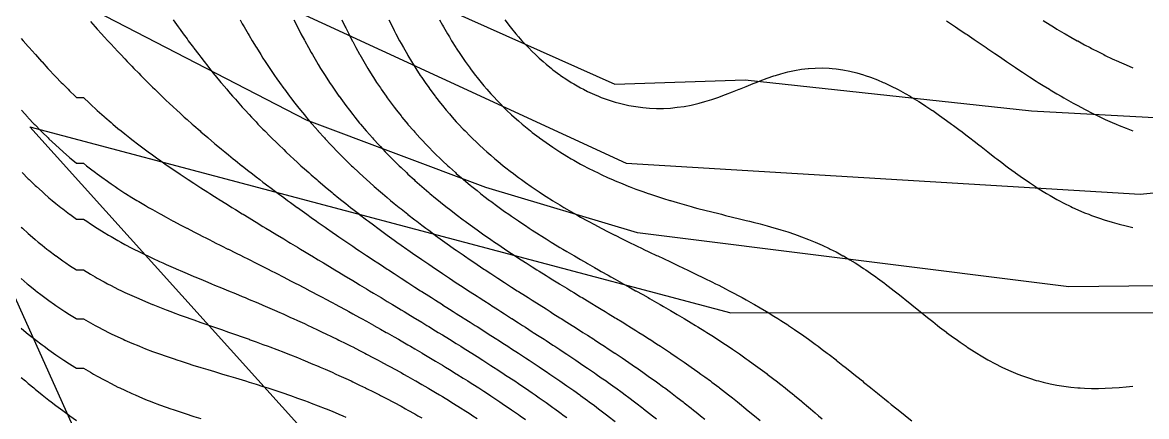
# Model space of a CAD drawing. Extents: x 1412553 to 1415230, y 4927294 to 4931784.
# Drawn here: x 1412646.69 to 1412674.25, y 4931544.76 to 4931554.42 of the extents above; entities that cross this region are included whole.
import ezdxf

# ---------------------------------------------------------------- set-up
doc = ezdxf.new("R2010")
doc.units = 0
doc.header["$MEASUREMENT"] = 0
doc.layers.get('0').update_dxf_attribs({"linetype": 'CONTINUOUS'})
doc.layers.add('LINE', color=2, linetype='CONTINUOUS')

msp = doc.modelspace()

# ---------------------------------------------------------------- linework, layer by layer
at = {"color": 4}
for points in [[(1412625.83, 4931580.38), (1412628.75, 4931581.8), (1412632.64, 4931582.21), (1412634.8, 4931580.2), (1412637.58, 4931576.34), (1412641.3, 4931568.83), (1412646.46, 4931561.43), (1412653.58, 4931556.32), (1412661.21, 4931552.91), (1412664.41, 4931553.01), (1412671.43, 4931552.25), (1412680.76, 4931551.75), (1412690.96, 4931557.29), (1412699.75, 4931563.42), (1412708.32, 4931567.05)], [(1412635.73, 4931573.34), (1412640.21, 4931565.93), (1412645.09, 4931558.53), (1412645.08, 4931557.36), (1412645.22, 4931550.52), (1412648.72, 4931542.76), (1412653.69, 4931538.27)], [(1412645.09, 4931558.53), (1412661.49, 4931550.97), (1412674.09, 4931550.21), (1412683.54, 4931551.15), (1412691.99, 4931555.2), (1412700.83, 4931560.13), (1412709.01, 4931564.18)], [(1412646.87, 4931551.86), (1412664.06, 4931547.3), (1412680.47, 4931547.31), (1412698.54, 4931552.49), (1412706.91, 4931556.07), (1412714.69, 4931563.43)], [(1412711.73, 4931562.82), (1412700.57, 4931556.35), (1412691.34, 4931552.07), (1412681.93, 4931548.05), (1412672.34, 4931547.94), (1412661.77, 4931549.26), (1412658.05, 4931550.37), (1412653.65, 4931552.02), (1412647.75, 4931555.08)], [(1412658.73, 4931539.6), (1412658.43, 4931540.36), (1412655.52, 4931542.27), (1412646.87, 4931551.86)]]:
    msp.add_lwpolyline(points, dxfattribs=at)
at = {"layer": 'LINE'}
for points in [[(1412648.354232, 4931554.439468), (1412648.470288, 4931554.311189), (1412648.523511, 4931554.25292), (1412648.625232, 4931554.141026), (1412648.69279, 4931554.067637), (1412648.781374, 4931553.970862), (1412648.862069, 4931553.884053), (1412648.939031, 4931553.800699), (1412649.031348, 4931553.702513), (1412649.098495, 4931553.630536), (1412649.200627, 4931553.523324), (1412649.260067, 4931553.460373), (1412649.369906, 4931553.34677), (1412649.424046, 4931553.29021), (1412649.539185, 4931553.172999), (1412649.59066, 4931553.120047), (1412649.708464, 4931553.002178), (1412649.760145, 4931552.949883), (1412649.877743, 4931552.834402), (1412649.932752, 4931552.77972), (1412650.047022, 4931552.669648), (1412650.108615, 4931552.609557), (1412650.216301, 4931552.507919), (1412650.287959, 4931552.439394), (1412650.38558, 4931552.349171), (1412650.470905, 4931552.269231), (1412650.554859, 4931552.19329), (1412650.657582, 4931552.099068), (1412650.724138, 4931552.040159), (1412650.848061, 4931551.928904), (1412650.893417, 4931551.889642), (1412651.042478, 4931551.758741), (1412651.062696, 4931551.741623), (1412651.231975, 4931551.596158), (1412651.240654, 4931551.588578), (1412651.401254, 4931551.453442), (1412651.442261, 4931551.418415), (1412651.570533, 4931551.31283), (1412651.647813, 4931551.248252), (1412651.739812, 4931551.174158), (1412651.857339, 4931551.078089), (1412651.909091, 4931551.037292), (1412652.070838, 4931550.907925), (1412652.07837, 4931550.902113), (1412652.247649, 4931550.769323), (1412652.287299, 4931550.737762), (1412652.416928, 4931550.638142), (1412652.507457, 4931550.567599), (1412652.586207, 4931550.508312), (1412652.731542, 4931550.397436), (1412652.755486, 4931550.379768), (1412652.924765, 4931550.253022), (1412652.958679, 4931550.227273), (1412653.094044, 4931550.127778), (1412653.189046, 4931550.05711), (1412653.263323, 4931550.003557), (1412653.423241, 4931549.886946), (1412653.432602, 4931549.880322), (1412653.601881, 4931549.75886), (1412653.659893, 4931549.716783), (1412653.77116, 4931549.638371), (1412653.900098, 4931549.54662), (1412653.940439, 4931549.51869), (1412654.109718, 4931549.400201), (1412654.143285, 4931549.376457), (1412654.278997, 4931549.282911), (1412654.389261, 4931549.206294), (1412654.448276, 4931549.166283), (1412654.617555, 4931549.05053), (1412654.638415, 4931549.036131), (1412654.786834, 4931548.935993), (1412654.889964, 4931548.865967), (1412654.956113, 4931548.822002), (1412655.125392, 4931548.708716), (1412655.144532, 4931548.695804), (1412655.294671, 4931548.596494), (1412655.401245, 4931548.525641), (1412655.46395, 4931548.484705), (1412655.633229, 4931548.373561), (1412655.660598, 4931548.355478), (1412655.802508, 4931548.263239), (1412655.921908, 4931548.185315), (1412655.971787, 4931548.153243), (1412656.141066, 4931548.043846), (1412656.185258, 4931548.015152), (1412656.310345, 4931547.935099), (1412656.450661, 4931547.844988), (1412656.479624, 4931547.826578), (1412656.648903, 4931547.718465), (1412656.716994, 4931547.674825), (1412656.818182, 4931547.610605), (1412656.984557, 4931547.504662), (1412656.987461, 4931547.502828), (1412657.15674, 4931547.395451), (1412657.252533, 4931547.334499), (1412657.326019, 4931547.288039), (1412657.495298, 4931547.180648), (1412657.520926, 4931547.164336), (1412657.664577, 4931547.073311), (1412657.789025, 4931546.994172), (1412657.833856, 4931546.965754), (1412658.003135, 4931546.85806), (1412658.056467, 4931546.824009), (1412658.172414, 4931546.750085), (1412658.322719, 4931546.653846), (1412658.341693, 4931546.641696), (1412658.510972, 4931546.532916), (1412658.587246, 4931546.483683), (1412658.680251, 4931546.423543), (1412658.849547, 4931546.31352), (1412659.018809, 4931546.202784), (1412659.109136, 4931546.143357), (1412659.188088, 4931546.091166), (1412659.357367, 4931545.978611), (1412659.365483, 4931545.973193), (1412659.526646, 4931545.864946), (1412659.618223, 4931545.80303), (1412659.695925, 4931545.750106), (1412659.865204, 4931545.633989), (1412659.866833, 4931545.632867), (1412660.034483, 4931545.516383), (1412660.111163, 4931545.462704), (1412660.203762, 4931545.397237), (1412660.350694, 4931545.292541), (1412660.373041, 4931545.276445), (1412660.54232, 4931545.15381), (1412660.585409, 4931545.122378), (1412660.711599, 4931545.029217), (1412660.815048, 4931544.952214), (1412660.880878, 4931544.90259), (1412661.039466, 4931544.782051), (1412661.050157, 4931544.773815), (1412661.219436, 4931544.642647)], [(1412650.38558, 4931554.479273), (1412650.506582, 4931554.311189), (1412650.554859, 4931554.245947), (1412650.630516, 4931554.141026), (1412650.724138, 4931554.015087), (1412650.756186, 4931553.970862), (1412650.883567, 4931553.800699), (1412650.893417, 4931553.787978), (1412651.012418, 4931553.630536), (1412651.062696, 4931553.566332), (1412651.14374, 4931553.460373), (1412651.231975, 4931553.349251), (1412651.277783, 4931553.29021), (1412651.401254, 4931553.1371), (1412651.414702, 4931553.120047), (1412651.554285, 4931552.949883), (1412651.570533, 4931552.930845), (1412651.696837, 4931552.77972), (1412651.739812, 4931552.730353), (1412651.84283, 4931552.609557), (1412651.909091, 4931552.535006), (1412651.992426, 4931552.439394), (1412652.07837, 4931552.34478), (1412652.145719, 4931552.269231), (1412652.247649, 4931552.15956), (1412652.302866, 4931552.099068), (1412652.416928, 4931551.979177), (1412652.463946, 4931551.928904), (1412652.586207, 4931551.803426), (1412652.629049, 4931551.758741), (1412652.755486, 4931551.632127), (1412652.798304, 4931551.588578), (1412652.924765, 4931551.465015), (1412652.971775, 4931551.418415), (1412653.094044, 4931551.30188), (1412653.14955, 4931551.248252), (1412653.263323, 4931551.142475), (1412653.33171, 4931551.078089), (1412653.432602, 4931550.986603), (1412653.518348, 4931550.907925), (1412653.601881, 4931550.834027), (1412653.709508, 4931550.737762), (1412653.77116, 4931550.684539), (1412653.905264, 4931550.567599), (1412653.940439, 4931550.537958), (1412654.105659, 4931550.397436), (1412654.109718, 4931550.394096), (1412654.278997, 4931550.253448), (1412654.310255, 4931550.227273), (1412654.448276, 4931550.115273), (1412654.519457, 4931550.05711), (1412654.617555, 4931549.979339), (1412654.733371, 4931549.886946), (1412654.786834, 4931549.845509), (1412654.951982, 4931549.716783), (1412654.956113, 4931549.71365), (1412655.125392, 4931549.584443), (1412655.17473, 4931549.54662), (1412655.294671, 4931549.456995), (1412655.402067, 4931549.376457), (1412655.46395, 4931549.331159), (1412655.633229, 4931549.206828), (1412655.633954, 4931549.206294), (1412655.802508, 4931549.084762), (1412655.869811, 4931549.036131), (1412655.971787, 4931548.963964), (1412656.109997, 4931548.865967), (1412656.141066, 4931548.844361), (1412656.310345, 4931548.726369), (1412656.354132, 4931548.695804), (1412656.479624, 4931548.609719), (1412656.602061, 4931548.525641), (1412656.648903, 4931548.493983), (1412656.818182, 4931548.379448), (1412656.853582, 4931548.355478), (1412656.987461, 4931548.26608), (1412657.108349, 4931548.185315), (1412657.15674, 4931548.153383), (1412657.326019, 4931548.041608), (1412657.366083, 4931548.015152), (1412657.495298, 4931547.930799), (1412657.626636, 4931547.844988), (1412657.664577, 4931547.820397), (1412657.833856, 4931547.710644), (1412657.889078, 4931547.674825), (1412658.003135, 4931547.601365), (1412658.153089, 4931547.504662), (1412658.172414, 4931547.492269), (1412658.341693, 4931547.383695), (1412658.418301, 4931547.334499), (1412658.510972, 4931547.275208), (1412658.680251, 4931547.166651), (1412658.683863, 4931547.164336), (1412658.84953, 4931547.058354), (1412658.94956, 4931546.994172), (1412659.018809, 4931546.949759), (1412659.188088, 4931546.840902), (1412659.214335, 4931546.824009), (1412659.357367, 4931546.731831), (1412659.477838, 4931546.653846), (1412659.526646, 4931546.622169), (1412659.695925, 4931546.511987), (1412659.739285, 4931546.483683), (1412659.865204, 4931546.401137), (1412659.998083, 4931546.31352), (1412660.034483, 4931546.289385), (1412660.203762, 4931546.176758), (1412660.253739, 4931546.143357), (1412660.373041, 4931546.063065), (1412660.505623, 4931545.973193), (1412660.54232, 4931545.948115), (1412660.711599, 4931545.831874), (1412660.753381, 4931545.80303), (1412660.880878, 4931545.714182), (1412660.996617, 4931545.632867), (1412661.050157, 4931545.594856), (1412661.219436, 4931545.473801), (1412661.234886, 4931545.462704), (1412661.388715, 4931545.35093), (1412661.468374, 4931545.292541), (1412661.557994, 4931545.226039), (1412661.696474, 4931545.122378), (1412661.727273, 4931545.099022), (1412661.896552, 4931544.969791), (1412661.919434, 4931544.952214), (1412662.065831, 4931544.838204), (1412662.137333, 4931544.782051), (1412662.23511, 4931544.704155)], [(1412652.024658, 4931554.481352), (1412652.07837, 4931554.387789), (1412652.121355, 4931554.311189), (1412652.220148, 4931554.141026), (1412652.247649, 4931554.095293), (1412652.320888, 4931553.970862), (1412652.416928, 4931553.813821), (1412652.424793, 4931553.800699), (1412652.530692, 4931553.630536), (1412652.586207, 4931553.544859), (1412652.639936, 4931553.460373), (1412652.752691, 4931553.29021), (1412652.755486, 4931553.286159), (1412652.868143, 4931553.120047), (1412652.924765, 4931553.040019), (1412652.987512, 4931552.949883), (1412653.094044, 4931552.803271), (1412653.110901, 4931552.77972), (1412653.237961, 4931552.609557), (1412653.263323, 4931552.576998), (1412653.36904, 4931552.439394), (1412653.432602, 4931552.360117), (1412653.504556, 4931552.269231), (1412653.601881, 4931552.151392), (1412653.644603, 4931552.099068), (1412653.77116, 4931551.950386), (1412653.789257, 4931551.928904), (1412653.938632, 4931551.758741), (1412653.940439, 4931551.756763), (1412654.092637, 4931551.588578), (1412654.109718, 4931551.570437), (1412654.251681, 4931551.418415), (1412654.278997, 4931551.39027), (1412654.415834, 4931551.248252), (1412654.448276, 4931551.215823), (1412654.585191, 4931551.078089), (1412654.617555, 4931551.046696), (1412654.759852, 4931550.907925), (1412654.786834, 4931550.882521), (1412654.939875, 4931550.737762), (1412654.956113, 4931550.722916), (1412655.125392, 4931550.567583), (1412655.294671, 4931550.416716), (1412655.316261, 4931550.397436), (1412655.46395, 4931550.26957), (1412655.512743, 4931550.227273), (1412655.633229, 4931550.125856), (1412655.714841, 4931550.05711), (1412655.802508, 4931549.985308), (1412655.92259, 4931549.886946), (1412655.971787, 4931549.847704), (1412656.135955, 4931549.716783), (1412656.141066, 4931549.712808), (1412656.310345, 4931549.581209), (1412656.354902, 4931549.54662), (1412656.479624, 4931549.452017), (1412656.579409, 4931549.376457), (1412656.648903, 4931549.324955), (1412656.809324, 4931549.206294), (1412656.818182, 4931549.199872), (1412656.987461, 4931549.077424), (1412657.044697, 4931549.036131), (1412657.15674, 4931548.956751), (1412657.285193, 4931548.865967), (1412657.326019, 4931548.837584), (1412657.495298, 4931548.720232), (1412657.530658, 4931548.695804), (1412657.664577, 4931548.604626), (1412657.780863, 4931548.525641), (1412657.833856, 4931548.490112), (1412658.003135, 4931548.376954), (1412658.03538, 4931548.355478), (1412658.172414, 4931548.265208), (1412658.293906, 4931548.185315), (1412658.341693, 4931548.154184), (1412658.510972, 4931548.044236), (1412658.555886, 4931548.015152), (1412658.680251, 4931547.935267), (1412658.820861, 4931547.844988), (1412658.84953, 4931547.826678), (1412659.018809, 4931547.71891), (1412659.088137, 4931547.674825), (1412659.188088, 4931547.611519), (1412659.35659, 4931547.504662), (1412659.357367, 4931547.504171), (1412659.526646, 4931547.397519), (1412659.626449, 4931547.334499), (1412659.695925, 4931547.290661), (1412659.865204, 4931547.183737), (1412659.895957, 4931547.164336), (1412660.034483, 4931547.076854), (1412660.16484, 4931546.994172), (1412660.203762, 4931546.969427), (1412660.373041, 4931546.861735), (1412660.43219, 4931546.824009), (1412660.54232, 4931546.753479), (1412660.696914, 4931546.653846), (1412660.711599, 4931546.644333), (1412660.880878, 4931546.534619), (1412660.958985, 4931546.483683), (1412661.050157, 4931546.423821), (1412661.216782, 4931546.31352), (1412661.219436, 4931546.31175), (1412661.388715, 4931546.198712), (1412661.470889, 4931546.143357), (1412661.557994, 4931546.08414), (1412661.719665, 4931545.973193), (1412661.727273, 4931545.96792), (1412661.896552, 4931545.850246), (1412661.963848, 4931545.80303), (1412662.065831, 4931545.73068), (1412662.202326, 4931545.632867), (1412662.23511, 4931545.609094), (1412662.404389, 4931545.485502), (1412662.435405, 4931545.462704), (1412662.573668, 4931545.359798), (1412662.663125, 4931545.292541), (1412662.742947, 4931545.231732), (1412662.885095, 4931545.122378), (1412662.912226, 4931545.101223), (1412663.081505, 4931544.968289), (1412663.101848, 4931544.952214), (1412663.250784, 4931544.832897), (1412663.313685, 4931544.782051), (1412663.420063, 4931544.69485)], [(1412653.344895, 4931554.481352), (1412653.430577, 4931554.311189), (1412653.432602, 4931554.307297), (1412653.518019, 4931554.141026), (1412653.601881, 4931553.983583), (1412653.608581, 4931553.970862), (1412653.701489, 4931553.800699), (1412653.77116, 4931553.677949), (1412653.797805, 4931553.630536), (1412653.897209, 4931553.460373), (1412653.940439, 4931553.389285), (1412654.000167, 4931553.29021), (1412654.10706, 4931553.120047), (1412654.109718, 4931553.115983), (1412654.217545, 4931552.949883), (1412654.278997, 4931552.859101), (1412654.332391, 4931552.77972), (1412654.448276, 4931552.614465), (1412654.4517, 4931552.609557), (1412654.575346, 4931552.439394), (1412654.617555, 4931552.383644), (1412654.703823, 4931552.269231), (1412654.786834, 4931552.16353), (1412654.83731, 4931552.099068), (1412654.956113, 4931551.953297), (1412654.975953, 4931551.928904), (1412655.119868, 4931551.758741), (1412655.125392, 4931551.752455), (1412655.269249, 4931551.588578), (1412655.294671, 4931551.560685), (1412655.424309, 4931551.418415), (1412655.46395, 4931551.376471), (1412655.585204, 4931551.248252), (1412655.633229, 4931551.199225), (1412655.752088, 4931551.078089), (1412655.802508, 4931551.028416), (1412655.925093, 4931550.907925), (1412655.971787, 4931550.863506), (1412656.104358, 4931550.737762), (1412656.141066, 4931550.70402), (1412656.290009, 4931550.567599), (1412656.310345, 4931550.549523), (1412656.479624, 4931550.399673), (1412656.482164, 4931550.397436), (1412656.648903, 4931550.254672), (1412656.681081, 4931550.227273), (1412656.818182, 4931550.113585), (1412656.886684, 4931550.05711), (1412656.987461, 4931549.976086), (1412657.098994, 4931549.886946), (1412657.15674, 4931549.841869), (1412657.317941, 4931549.716783), (1412657.326019, 4931549.710651), (1412657.495298, 4931549.583089), (1412657.544031, 4931549.54662), (1412657.664577, 4931549.458202), (1412657.776736, 4931549.376457), (1412657.833856, 4931549.335584), (1412658.003135, 4931549.215269), (1412658.015875, 4931549.206294), (1412658.172414, 4931549.097796), (1412658.261926, 4931549.036131), (1412658.341693, 4931548.981988), (1412658.510972, 4931548.867751), (1412658.513641, 4931548.865967), (1412658.680251, 4931548.756026), (1412658.771966, 4931548.695804), (1412658.84953, 4931548.645443), (1412659.018809, 4931548.536092), (1412659.035134, 4931548.525641), (1412659.188088, 4931548.428617), (1412659.303738, 4931548.355478), (1412659.357367, 4931548.32182), (1412659.526646, 4931548.216164), (1412659.576362, 4931548.185315), (1412659.695925, 4931548.111543), (1412659.852246, 4931548.015152), (1412659.865204, 4931548.007195), (1412660.034483, 4931547.90401), (1412660.131315, 4931547.844988), (1412660.203762, 4931547.800926), (1412660.373041, 4931547.698098), (1412660.4115, 4931547.674825), (1412660.54232, 4931547.595696), (1412660.692236, 4931547.504662), (1412660.711599, 4931547.492893), (1412660.880878, 4931547.390404), (1412660.972874, 4931547.334499), (1412661.050157, 4931547.287408), (1412661.219436, 4931547.183883), (1412661.251424, 4931547.164336), (1412661.388715, 4931547.080086), (1412661.527495, 4931546.994172), (1412661.557994, 4931546.975188), (1412661.727273, 4931546.869716), (1412661.800138, 4931546.824009), (1412661.896552, 4931546.763114), (1412662.065831, 4931546.655046), (1412662.067711, 4931546.653846), (1412662.23511, 4931546.546133), (1412662.330983, 4931546.483683), (1412662.404389, 4931546.435433), (1412662.573668, 4931546.32299), (1412662.587875, 4931546.31352), (1412662.742947, 4931546.209106), (1412662.83932, 4931546.143357), (1412662.912226, 4931546.093077), (1412663.081505, 4931545.974833), (1412663.083843, 4931545.973193), (1412663.250784, 4931545.854825), (1412663.322865, 4931545.80303), (1412663.420063, 4931545.732365), (1412663.555167, 4931545.632867), (1412663.589342, 4931545.607387), (1412663.758621, 4931545.480057), (1412663.781517, 4931545.462704), (1412663.9279, 4931545.35038), (1412664.002412, 4931545.292541), (1412664.097179, 4931545.21806), (1412664.217619, 4931545.122378), (1412664.266458, 4931545.08309), (1412664.427616, 4931544.952214), (1412664.435737, 4931544.945537), (1412664.605016, 4931544.805711), (1412664.633455, 4931544.782051), (1412664.774295, 4931544.663487)], [(1412654.522529, 4931554.481352), (1412654.604555, 4931554.311189), (1412654.617555, 4931554.285037), (1412654.689016, 4931554.141026), (1412654.776316, 4931553.970862), (1412654.786834, 4931553.951055), (1412654.866628, 4931553.800699), (1412654.956113, 4931553.63804), (1412654.960244, 4931553.630536), (1412655.057446, 4931553.460373), (1412655.125392, 4931553.345819), (1412655.158434, 4931553.29021), (1412655.263505, 4931553.120047), (1412655.294671, 4931553.071503), (1412655.372962, 4931552.949883), (1412655.46395, 4931552.813932), (1412655.486937, 4931552.77972), (1412655.605795, 4931552.609557), (1412655.633229, 4931552.571784), (1412655.729833, 4931552.439394), (1412655.802508, 4931552.343534), (1412655.859166, 4931552.269231), (1412655.971787, 4931552.126989), (1412655.994044, 4931552.099068), (1412656.134796, 4931551.928904), (1412656.141066, 4931551.921597), (1412656.281816, 4931551.758741), (1412656.310345, 4931551.726885), (1412656.435203, 4931551.588578), (1412656.479624, 4931551.541034), (1412656.595192, 4931551.418415), (1412656.648903, 4931551.363288), (1412656.762052, 4931551.248252), (1412656.818182, 4931551.192984), (1412656.93603, 4931551.078089), (1412656.987461, 4931551.029463), (1412657.11736, 4931550.907925), (1412657.15674, 4931550.872148), (1412657.306242, 4931550.737762), (1412657.326019, 4931550.720475), (1412657.495298, 4931550.574172), (1412657.503001, 4931550.567599), (1412657.664577, 4931550.433274), (1412657.708203, 4931550.397436), (1412657.833856, 4931550.296725), (1412657.921552, 4931550.227273), (1412658.003135, 4931550.164133), (1412658.143037, 4931550.05711), (1412658.172414, 4931550.035115), (1412658.341693, 4931549.91003), (1412658.37336, 4931549.886946), (1412658.510972, 4931549.788571), (1412658.612548, 4931549.716783), (1412658.680251, 4931549.669783), (1412658.84953, 4931549.553581), (1412658.859829, 4931549.54662), (1412659.018809, 4931549.440858), (1412659.116605, 4931549.376457), (1412659.188088, 4931549.330046), (1412659.357367, 4931549.221302), (1412659.381076, 4931549.206294), (1412659.526646, 4931549.115267), (1412659.65417, 4931549.036131), (1412659.695925, 4931549.010492), (1412659.865204, 4931548.907811), (1412659.934865, 4931548.865967), (1412660.034483, 4931548.806642), (1412660.203762, 4931548.706429), (1412660.221959, 4931548.695804), (1412660.373041, 4931548.608164), (1412660.515558, 4931548.525641), (1412660.54232, 4931548.510224), (1412660.711599, 4931548.413809), (1412660.814247, 4931548.355478), (1412660.880878, 4931548.317733), (1412661.050157, 4931548.222344), (1412661.116171, 4931548.185315), (1412661.219436, 4931548.127458), (1412661.388715, 4931548.032471), (1412661.419798, 4931548.015152), (1412661.557994, 4931547.938044), (1412661.723389, 4931547.844988), (1412661.727273, 4931547.8428), (1412661.896552, 4931547.748206), (1412662.026479, 4931547.674825), (1412662.065831, 4931547.652523), (1412662.23511, 4931547.556665), (1412662.32622, 4931547.504662), (1412662.404389, 4931547.459822), (1412662.573668, 4931547.36198), (1412662.621021, 4931547.334499), (1412662.742947, 4931547.263288), (1412662.909541, 4931547.164336), (1412662.912226, 4931547.162729), (1412663.081505, 4931547.061503), (1412663.192078, 4931546.994172), (1412663.250784, 4931546.958128), (1412663.420063, 4931546.853041), (1412663.466372, 4931546.824009), (1412663.589342, 4931546.746211), (1412663.732532, 4931546.653846), (1412663.758621, 4931546.636856), (1412663.9279, 4931546.525683), (1412663.990885, 4931546.483683), (1412664.097179, 4931546.412094), (1412664.240768, 4931546.31352), (1412664.266458, 4931546.295699), (1412664.435737, 4931546.177124), (1412664.483273, 4931546.143357), (1412664.605016, 4931546.055979), (1412664.718388, 4931545.973193), (1412664.774295, 4931545.931946), (1412664.943574, 4931545.805103), (1412664.946323, 4931545.80303), (1412665.112853, 4931545.676236), (1412665.168993, 4931545.632867), (1412665.282132, 4931545.544626), (1412665.385829, 4931545.462704), (1412665.451411, 4931545.410423), (1412665.597633, 4931545.292541), (1412665.62069, 4931545.27379), (1412665.789969, 4931545.135205), (1412665.805557, 4931545.122378), (1412665.959248, 4931544.994966), (1412666.010459, 4931544.952214), (1412666.128527, 4931544.852989), (1412666.209543, 4931544.782051), (1412666.297806, 4931544.704097)], [(1412655.673999, 4931554.481352), (1412655.758205, 4931554.311189), (1412655.802508, 4931554.224133), (1412655.845245, 4931554.141026), (1412655.935352, 4931553.970862), (1412655.971787, 4931553.904176), (1412656.02897, 4931553.800699), (1412656.126091, 4931553.630536), (1412656.141066, 4931553.605183), (1412656.227649, 4931553.460373), (1412656.310345, 4931553.326661), (1412656.333201, 4931553.29021), (1412656.443703, 4931553.120047), (1412656.479624, 4931553.066662), (1412656.559329, 4931552.949883), (1412656.648903, 4931552.82316), (1412656.680084, 4931552.77972), (1412656.806573, 4931552.609557), (1412656.818182, 4931552.594493), (1412656.939605, 4931552.439394), (1412656.987461, 4931552.380331), (1412657.078998, 4931552.269231), (1412657.15674, 4931552.177996), (1412657.225182, 4931552.099068), (1412657.326019, 4931551.986548), (1412657.378631, 4931551.928904), (1412657.495298, 4931551.805108), (1412657.539826, 4931551.758741), (1412657.664577, 4931551.632794), (1412657.709228, 4931551.588578), (1412657.833856, 4931551.468812), (1412657.887336, 4931551.418415), (1412658.003135, 4931551.312387), (1412658.074576, 4931551.248252), (1412658.172414, 4931551.162802), (1412658.271367, 4931551.078089), (1412658.341693, 4931551.019434), (1412658.478054, 4931550.907925), (1412658.510972, 4931550.881669), (1412658.680251, 4931550.749369), (1412658.695447, 4931550.737762), (1412658.84953, 4931550.622733), (1412658.924862, 4931550.567599), (1412659.018809, 4931550.500291), (1412659.165106, 4931550.397436), (1412659.188088, 4931550.381597), (1412659.357367, 4931550.267618), (1412659.418536, 4931550.227273), (1412659.526646, 4931550.157231), (1412659.683837, 4931550.05711), (1412659.695925, 4931550.049535), (1412659.865204, 4931549.946097), (1412659.963647, 4931549.886946), (1412660.034483, 4931549.844983), (1412660.203762, 4931549.746611), (1412660.256204, 4931549.716783), (1412660.373041, 4931549.65113), (1412660.54232, 4931549.557251), (1412660.561977, 4931549.54662), (1412660.711599, 4931549.466511), (1412660.880878, 4931549.376547), (1412660.881051, 4931549.376457), (1412661.050157, 4931549.289676), (1412661.213207, 4931549.206294), (1412661.219436, 4931549.203129), (1412661.388715, 4931549.119174), (1412661.556203, 4931549.036131), (1412661.557994, 4931549.035247), (1412661.727273, 4931548.953594), (1412661.896552, 4931548.871634), (1412661.908491, 4931548.865967), (1412662.065831, 4931548.791438), (1412662.23511, 4931548.710782), (1412662.266972, 4931548.695804), (1412662.404389, 4931548.631222), (1412662.573668, 4931548.551111), (1412662.627799, 4931548.525641), (1412662.742947, 4931548.471378), (1412662.912226, 4931548.390995), (1412662.986859, 4931548.355478), (1412663.081505, 4931548.310304), (1412663.250784, 4931548.228809), (1412663.340233, 4931548.185315), (1412663.420063, 4931548.146329), (1412663.589342, 4931548.0628), (1412663.684394, 4931548.015152), (1412663.758621, 4931547.977691), (1412663.9279, 4931547.891057), (1412664.016258, 4931547.844988), (1412664.097179, 4931547.802571), (1412664.266458, 4931547.712073), (1412664.334858, 4931547.674825), (1412664.435737, 4931547.619495), (1412664.605016, 4931547.524042), (1412664.638889, 4931547.504662), (1412664.774295, 4931547.426622), (1412664.928658, 4931547.334499), (1412664.943574, 4931547.325528), (1412665.112853, 4931547.222444), (1412665.205404, 4931547.164336), (1412665.282132, 4931547.11581), (1412665.451411, 4931547.005723), (1412665.468909, 4931546.994172), (1412665.62069, 4931546.893303), (1412665.721926, 4931546.824009), (1412665.789969, 4931546.77714), (1412665.959248, 4931546.657483), (1412665.964333, 4931546.653846), (1412666.128527, 4931546.535817), (1412666.197867, 4931546.483683), (1412666.297806, 4931546.408042), (1412666.422398, 4931546.31352), (1412666.467085, 4931546.279481), (1412666.636364, 4931546.148338), (1412666.642742, 4931546.143357), (1412666.805643, 4931546.015851), (1412666.859358, 4931545.973193), (1412666.974922, 4931545.881283), (1412667.072208, 4931545.80303), (1412667.144201, 4931545.7451), (1412667.282505, 4931545.632867), (1412667.31348, 4931545.607746), (1412667.482759, 4931545.469889), (1412667.491597, 4931545.462704), (1412667.652038, 4931545.33264), (1412667.701444, 4931545.292541), (1412667.821317, 4931545.195634), (1412667.912083, 4931545.122378), (1412667.990596, 4931545.059319), (1412668.124577, 4931544.952214), (1412668.159875, 4931544.92416), (1412668.329154, 4931544.790819), (1412668.34045, 4931544.782051), (1412668.498433, 4931544.660405)], [(1412656.917783, 4931554.481352), (1412656.987461, 4931554.354496), (1412657.011863, 4931554.311189), (1412657.109974, 4931554.141026), (1412657.15674, 4931554.061855), (1412657.211925, 4931553.970862), (1412657.317748, 4931553.800699), (1412657.326019, 4931553.787777), (1412657.42944, 4931553.630536), (1412657.495298, 4931553.533109), (1412657.545887, 4931553.460373), (1412657.664577, 4931553.294392), (1412657.667658, 4931553.29021), (1412657.796938, 4931553.120047), (1412657.833856, 4931553.072866), (1412657.933032, 4931552.949883), (1412658.003135, 4931552.865434), (1412658.076545, 4931552.77972), (1412658.172414, 4931552.670998), (1412658.228357, 4931552.609557), (1412658.341693, 4931552.488597), (1412658.389334, 4931552.439394), (1412658.510972, 4931552.317253), (1412658.560432, 4931552.269231), (1412658.680251, 4931552.156054), (1412658.742655, 4931552.099068), (1412658.84953, 4931552.004066), (1412658.937005, 4931551.928904), (1412659.018809, 4931551.860416), (1412659.144459, 4931551.758741), (1412659.188088, 4931551.724305), (1412659.357367, 4931551.595247), (1412659.366472, 4931551.588578), (1412659.526646, 4931551.473948), (1412659.606982, 4931551.418415), (1412659.695925, 4931551.358268), (1412659.864179, 4931551.248252), (1412659.865204, 4931551.247596), (1412660.034483, 4931551.143914), (1412660.145607, 4931551.078089), (1412660.203762, 4931551.044283), (1412660.373041, 4931550.949806), (1412660.451116, 4931550.907925), (1412660.54232, 4931550.859815), (1412660.711599, 4931550.773899), (1412660.785901, 4931550.737762), (1412660.880878, 4931550.692251), (1412661.050157, 4931550.614307), (1412661.15571, 4931550.567599), (1412661.219436, 4931550.539751), (1412661.388715, 4931550.469167), (1412661.557994, 4931550.400709), (1412661.566574, 4931550.397436), (1412661.727273, 4931550.336726), (1412661.896552, 4931550.274829), (1412662.031547, 4931550.227273), (1412662.065831, 4931550.215286), (1412662.23511, 4931550.159269), (1412662.404389, 4931550.104919), (1412662.558193, 4931550.05711), (1412662.573668, 4931550.052323), (1412662.742947, 4931550.002916), (1412662.912226, 4931549.954773), (1412663.081505, 4931549.907765), (1412663.159583, 4931549.886946), (1412663.250784, 4931549.862663), (1412663.420063, 4931549.819113), (1412663.589342, 4931549.776126), (1412663.758621, 4931549.733453), (1412663.826467, 4931549.716783), (1412663.9279, 4931549.691822), (1412664.097179, 4931549.650676), (1412664.266458, 4931549.608998), (1412664.435737, 4931549.566482), (1412664.514426, 4931549.54662), (1412664.605016, 4931549.523653), (1412664.774295, 4931549.480029), (1412664.943574, 4931549.434388), (1412665.112853, 4931549.386261), (1412665.146501, 4931549.376457), (1412665.282132, 4931549.336677), (1412665.451411, 4931549.284063), (1412665.62069, 4931549.227355), (1412665.680603, 4931549.206294), (1412665.789969, 4931549.167566), (1412665.959248, 4931549.103479), (1412666.122533, 4931549.036131), (1412666.128527, 4931549.033641), (1412666.297806, 4931548.960165), (1412666.467085, 4931548.879831), (1412666.49485, 4931548.865967), (1412666.636364, 4931548.794864), (1412666.805643, 4931548.702467), (1412666.817321, 4931548.695804), (1412666.974922, 4931548.605481), (1412667.104574, 4931548.525641), (1412667.144201, 4931548.501171), (1412667.31348, 4931548.391387), (1412667.366225, 4931548.355478), (1412667.482759, 4931548.276114), (1412667.609458, 4931548.185315), (1412667.652038, 4931548.154855), (1412667.821317, 4931548.028992), (1412667.839393, 4931548.015152), (1412667.990596, 4931547.89995), (1412668.060433, 4931547.844988), (1412668.159875, 4931547.767316), (1412668.275278, 4931547.674825), (1412668.329154, 4931547.632063), (1412668.486481, 4931547.504662), (1412668.498433, 4931547.495097), (1412668.667712, 4931547.358605), (1412668.697383, 4931547.334499), (1412668.836991, 4931547.222859), (1412668.909867, 4931547.164336), (1412669.00627, 4931547.088284), (1412669.125789, 4931546.994172), (1412669.175549, 4931546.955766), (1412669.344828, 4931546.826084), (1412669.347588, 4931546.824009), (1412669.514107, 4931546.701657), (1412669.58032, 4931546.653846), (1412669.683386, 4931546.581236), (1412669.824988, 4931546.483683), (1412669.852665, 4931546.465101), (1412670.021944, 4931546.35536), (1412670.088892, 4931546.31352), (1412670.191223, 4931546.251331), (1412670.360502, 4931546.152545), (1412670.377141, 4931546.143357), (1412670.529781, 4931546.061534), (1412670.69906, 4931545.975397), (1412670.703714, 4931545.973193), (1412670.868339, 4931545.897615), (1412671.037618, 4931545.825055), (1412671.093706, 4931545.80303), (1412671.206897, 4931545.759966), (1412671.376176, 4931545.701378), (1412671.545455, 4931545.648658), (1412671.603042, 4931545.632867), (1412671.714734, 4931545.603181), (1412671.884013, 4931545.56411), (1412672.053292, 4931545.530946), (1412672.222571, 4931545.503634), (1412672.39185, 4931545.482119), (1412672.561129, 4931545.466233), (1412672.618775, 4931545.462704), (1412672.730408, 4931545.456071), (1412672.899687, 4931545.450974), (1412673.068966, 4931545.450663), (1412673.238245, 4931545.45475), (1412673.404092, 4931545.462704), (1412673.407524, 4931545.462873), (1412673.576803, 4931545.475016), (1412673.746082, 4931545.490472), (1412673.915361, 4931545.508784)], [(1412658.515285, 4931554.481352), (1412658.647798, 4931554.311189), (1412658.680251, 4931554.270063), (1412658.787747, 4931554.141026), (1412658.84953, 4931554.067891), (1412658.936295, 4931553.970862), (1412659.018809, 4931553.879995), (1412659.095208, 4931553.800699), (1412659.188088, 4931553.70583), (1412659.266519, 4931553.630536), (1412659.357367, 4931553.544799), (1412659.452726, 4931553.460373), (1412659.526646, 4931553.396088), (1412659.656711, 4931553.29021), (1412659.695925, 4931553.258864), (1412659.865204, 4931553.132734), (1412659.883615, 4931553.120047), (1412660.034483, 4931553.017847), (1412660.142729, 4931552.949883), (1412660.203762, 4931552.912227), (1412660.373041, 4931552.816285), (1412660.443814, 4931552.77972), (1412660.54232, 4931552.729649), (1412660.711599, 4931552.651532), (1412660.81299, 4931552.609557), (1412660.880878, 4931552.581868), (1412661.050157, 4931552.520957), (1412661.219436, 4931552.467408), (1412661.323413, 4931552.439394), (1412661.388715, 4931552.422012), (1412661.557994, 4931552.384945), (1412661.727273, 4931552.355335), (1412661.896552, 4931552.333279), (1412662.065831, 4931552.318863), (1412662.23511, 4931552.312177), (1412662.404389, 4931552.31322), (1412662.573668, 4931552.321995), (1412662.742947, 4931552.338391), (1412662.912226, 4931552.362307), (1412663.081505, 4931552.393566), (1412663.250784, 4931552.431829), (1412663.27997, 4931552.439394), (1412663.420063, 4931552.477455), (1412663.589342, 4931552.529375), (1412663.758621, 4931552.586673), (1412663.822062, 4931552.609557), (1412663.9279, 4931552.64894), (1412664.097179, 4931552.714846), (1412664.258218, 4931552.77972), (1412664.266458, 4931552.783094), (1412664.435737, 4931552.852279), (1412664.605016, 4931552.920988), (1412664.678421, 4931552.949883), (1412664.774295, 4931552.987436), (1412664.943574, 4931553.05019), (1412665.112853, 4931553.108456), (1412665.150145, 4931553.120047), (1412665.282132, 4931553.160043), (1412665.451411, 4931553.204627), (1412665.62069, 4931553.241692), (1412665.789969, 4931553.270553), (1412665.954383, 4931553.29021), (1412665.959248, 4931553.290765), (1412666.128527, 4931553.301609), (1412666.297806, 4931553.303561), (1412666.467085, 4931553.296703), (1412666.53733, 4931553.29021), (1412666.636364, 4931553.280808), (1412666.805643, 4931553.255758), (1412666.974922, 4931553.222282), (1412667.144201, 4931553.18079), (1412667.31348, 4931553.131868), (1412667.348759, 4931553.120047), (1412667.482759, 4931553.073937), (1412667.652038, 4931553.008882), (1412667.792335, 4931552.949883), (1412667.821317, 4931552.937366), (1412667.990596, 4931552.857481), (1412668.146152, 4931552.77972), (1412668.159875, 4931552.772674), (1412668.329154, 4931552.679808), (1412668.452094, 4931552.609557), (1412668.498433, 4931552.582373), (1412668.667712, 4931552.478726), (1412668.729902, 4931552.439394), (1412668.836991, 4931552.369885), (1412668.988857, 4931552.269231), (1412669.00627, 4931552.257382), (1412669.175549, 4931552.13932), (1412669.232521, 4931552.099068), (1412669.344828, 4931552.017683), (1412669.466747, 4931551.928904), (1412669.514107, 4931551.893555), (1412669.683386, 4931551.766903), (1412669.694256, 4931551.758741), (1412669.852665, 4931551.636921), (1412669.916117, 4931551.588578), (1412670.021944, 4931551.506085), (1412670.135967, 4931551.418415), (1412670.191223, 4931551.374968), (1412670.355575, 4931551.248252), (1412670.360502, 4931551.244371), (1412670.529781, 4931551.113077), (1412670.576153, 4931551.078089), (1412670.69906, 4931550.983489), (1412670.800674, 4931550.907925), (1412670.868339, 4931550.856664), (1412671.03161, 4931550.737762), (1412671.037618, 4931550.733313), (1412671.206897, 4931550.612015), (1412671.271984, 4931550.567599), (1412671.376176, 4931550.495389), (1412671.525714, 4931550.397436), (1412671.545455, 4931550.384328), (1412671.714734, 4931550.277089), (1412671.798594, 4931550.227273), (1412671.884013, 4931550.175902), (1412672.053292, 4931550.080723), (1412672.098025, 4931550.05711), (1412672.222571, 4931549.990636), (1412672.39185, 4931549.907386), (1412672.436371, 4931549.886946), (1412672.561129, 4931549.829069), (1412672.730408, 4931549.757115), (1412672.833809, 4931549.716783), (1412672.899687, 4931549.69084), (1412673.068966, 4931549.629313), (1412673.238245, 4931549.573659), (1412673.328104, 4931549.54662), (1412673.407524, 4931549.522482), (1412673.576803, 4931549.475238), (1412673.746082, 4931549.432604), (1412673.915361, 4931549.394029)], [(1412669.344828, 4931554.457423), (1412669.514107, 4931554.346002), (1412669.566701, 4931554.311189), (1412669.683386, 4931554.232909), (1412669.820652, 4931554.141026), (1412669.852665, 4931554.119289), (1412670.021944, 4931554.004161), (1412670.071077, 4931553.970862), (1412670.191223, 4931553.888292), (1412670.320049, 4931553.800699), (1412670.360502, 4931553.772792), (1412670.529781, 4931553.656999), (1412670.568886, 4931553.630536), (1412670.69906, 4931553.541154), (1412670.819022, 4931553.460373), (1412670.868339, 4931553.426657), (1412671.037618, 4931553.313007), (1412671.072199, 4931553.29021), (1412671.206897, 4931553.200071), (1412671.329989, 4931553.120047), (1412671.376176, 4931553.089554), (1412671.545455, 4931552.980562), (1412671.59446, 4931552.949883), (1412671.714734, 4931552.873418), (1412671.867841, 4931552.77972), (1412671.884013, 4931552.769666), (1412672.053292, 4931552.667372), (1412672.153047, 4931552.609557), (1412672.222571, 4931552.568625), (1412672.39185, 4931552.472894), (1412672.453543, 4931552.439394), (1412672.561129, 4931552.380025), (1412672.730408, 4931552.291081), (1412672.773788, 4931552.269231), (1412672.899687, 4931552.204773), (1412673.068966, 4931552.122742), (1412673.120136, 4931552.099068), (1412673.238245, 4931552.043493), (1412673.407524, 4931551.968205), (1412673.500848, 4931551.928904), (1412673.576803, 4931551.896366), (1412673.746082, 4931551.827594), (1412673.915361, 4931551.763143)], [(1412671.714734, 4931554.465719), (1412671.884013, 4931554.360491), (1412671.965558, 4931554.311189), (1412672.053292, 4931554.257663), (1412672.222571, 4931554.157492), (1412672.251133, 4931554.141026), (1412672.39185, 4931554.059132), (1412672.549445, 4931553.970862), (1412672.561129, 4931553.964254), (1412672.730408, 4931553.871167), (1412672.864063, 4931553.800699), (1412672.899687, 4931553.781717), (1412673.068966, 4931553.69456), (1412673.199015, 4931553.630536), (1412673.238245, 4931553.611006), (1412673.407524, 4931553.529872), (1412673.559902, 4931553.460373), (1412673.576803, 4931553.452572), (1412673.746082, 4931553.377423), (1412673.915361, 4931553.306201)], [(1412646.661442, 4931554.024807), (1412646.708243, 4931553.970862), (1412646.830721, 4931553.829445), (1412646.856046, 4931553.800699), (1412647, 4931553.637382), (1412647.006137, 4931553.630536), (1412647.159267, 4931553.460373), (1412647.169279, 4931553.449296), (1412647.315601, 4931553.29021), (1412647.338558, 4931553.265417), (1412647.475486, 4931553.120047), (1412647.507837, 4931553.086003), (1412647.63935, 4931552.949883), (1412647.677116, 4931552.911237), (1412647.807692, 4931552.77972), (1412647.846395, 4931552.741268), (1412647.981031, 4931552.609557), (1412648.015674, 4931552.576201), (1412648.184953, 4931552.576201), (1412648.329141, 4931552.439394), (1412648.354232, 4931552.416007), (1412648.51394, 4931552.269231), (1412648.523511, 4931552.260607), (1412648.69279, 4931552.110095), (1412648.705329, 4931552.099068), (1412648.862069, 4931551.964352), (1412648.903721, 4931551.928904), (1412649.031348, 4931551.822898), (1412649.109267, 4931551.758741), (1412649.200627, 4931551.685429), (1412649.322255, 4931551.588578), (1412649.369906, 4931551.551631), (1412649.539185, 4931551.421269), (1412649.542904, 4931551.418415), (1412649.708464, 4931551.294925), (1412649.771231, 4931551.248252), (1412649.877743, 4931551.17132), (1412650.007081, 4931551.078089), (1412650.047022, 4931551.050139), (1412650.216301, 4931550.93167), (1412650.250132, 4931550.907925), (1412650.38558, 4931550.815715), (1412650.499838, 4931550.737762), (1412650.554859, 4931550.701352), (1412650.724138, 4931550.588819), (1412650.755814, 4931550.567599), (1412650.893417, 4931550.478209), (1412651.017057, 4931550.397436), (1412651.062696, 4931550.368516), (1412651.231975, 4931550.260266), (1412651.283039, 4931550.227273), (1412651.401254, 4931550.153172), (1412651.553232, 4931550.05711), (1412651.570533, 4931550.046493), (1412651.739812, 4931549.941175), (1412651.826059, 4931549.886946), (1412651.909091, 4931549.836236), (1412652.07837, 4931549.731678), (1412652.102114, 4931549.716783), (1412652.247649, 4931549.628029), (1412652.379763, 4931549.54662), (1412652.416928, 4931549.524337), (1412652.586207, 4931549.421291), (1412652.658908, 4931549.376457), (1412652.755486, 4931549.318448), (1412652.924765, 4931549.215588), (1412652.939807, 4931549.206294), (1412653.094044, 4931549.113365), (1412653.220912, 4931549.036131), (1412653.263323, 4931549.010921), (1412653.432602, 4931548.908832), (1412653.502795, 4931548.865967), (1412653.601881, 4931548.80681), (1412653.77116, 4931548.704667), (1412653.785628, 4931548.695804), (1412653.940439, 4931548.602956), (1412654.068179, 4931548.525641), (1412654.109718, 4931548.500992), (1412654.278997, 4931548.399251), (1412654.351058, 4931548.355478), (1412654.448276, 4931548.297487), (1412654.617555, 4931548.195607), (1412654.634441, 4931548.185315), (1412654.786834, 4931548.093948), (1412654.917309, 4931548.015152), (1412654.956113, 4931547.992108), (1412655.125392, 4931547.890497), (1412655.200562, 4931547.844988), (1412655.294671, 4931547.78869), (1412655.46395, 4931547.686672), (1412655.483409, 4931547.674825), (1412655.633229, 4931547.584684), (1412655.765446, 4931547.504662), (1412655.802508, 4931547.48246), (1412655.971787, 4931547.380152), (1412656.046803, 4931547.334499), (1412656.141066, 4931547.27762), (1412656.310345, 4931547.174852), (1412656.327527, 4931547.164336), (1412656.479624, 4931547.071872), (1412656.606756, 4931546.994172), (1412656.648903, 4931546.968551), (1412656.818182, 4931546.864895), (1412656.884541, 4931546.824009), (1412656.987461, 4931546.76083), (1412657.15674, 4931546.656331), (1412657.160736, 4931546.653846), (1412657.326019, 4931546.551277), (1412657.434352, 4931546.483683), (1412657.495298, 4931546.445676), (1412657.664577, 4931546.339446), (1412657.705629, 4931546.31352), (1412657.833856, 4931546.232445), (1412657.97392, 4931546.143357), (1412658.003135, 4931546.124729), (1412658.172414, 4931546.01608), (1412658.238808, 4931545.973193), (1412658.341693, 4931545.906463), (1412658.500125, 4931545.80303), (1412658.510972, 4931545.795911), (1412658.680251, 4931545.684062), (1412658.757199, 4931545.632867), (1412658.84953, 4931545.571021), (1412659.010056, 4931545.462704), (1412659.018809, 4931545.456751), (1412659.188088, 4931545.340852), (1412659.258115, 4931545.292541), (1412659.357367, 4931545.223429), (1412659.501365, 4931545.122378), (1412659.526646, 4931545.104451), (1412659.695925, 4931544.983544), (1412659.739464, 4931544.952214), (1412659.865204, 4931544.860686), (1412659.972336, 4931544.782051), (1412660.034483, 4931544.735872)], [(1412646.66243, 4931552.269231), (1412646.817456, 4931552.099068), (1412646.830721, 4931552.084622), (1412646.977683, 4931551.928904), (1412647, 4931551.905488), (1412647.143811, 4931551.758741), (1412647.169279, 4931551.73305), (1412647.316559, 4931551.588578), (1412647.338558, 4931551.567281), (1412647.496769, 4931551.418415), (1412647.507837, 4931551.408151), (1412647.677116, 4931551.255574), (1412647.685466, 4931551.248252), (1412647.846395, 4931551.109543), (1412647.883889, 4931551.078089), (1412648.015674, 4931550.969537), (1412648.184953, 4931550.969537), (1412648.261809, 4931550.907925), (1412648.354232, 4931550.83524), (1412648.481535, 4931550.737762), (1412648.523511, 4931550.706255), (1412648.69279, 4931550.582444), (1412648.713578, 4931550.567599), (1412648.862069, 4931550.463809), (1412648.959288, 4931550.397436), (1412649.031348, 4931550.349308), (1412649.200627, 4931550.238761), (1412649.218546, 4931550.227273), (1412649.369906, 4931550.13242), (1412649.492436, 4931550.05711), (1412649.539185, 4931550.029026), (1412649.708464, 4931549.92892), (1412649.780418, 4931549.886946), (1412649.877743, 4931549.831482), (1412650.047022, 4931549.736261), (1412650.081894, 4931549.716783), (1412650.216301, 4931549.643463), (1412650.38558, 4931549.552045), (1412650.395631, 4931549.54662), (1412650.554859, 4931549.462694), (1412650.719555, 4931549.376457), (1412650.724138, 4931549.374111), (1412650.893417, 4931549.287126), (1412651.051149, 4931549.206294), (1412651.062696, 4931549.200508), (1412651.231975, 4931549.115005), (1412651.387989, 4931549.036131), (1412651.401254, 4931549.029571), (1412651.570533, 4931548.94486), (1412651.727572, 4931548.865967), (1412651.739812, 4931548.859948), (1412651.909091, 4931548.775481), (1412652.06779, 4931548.695804), (1412652.07837, 4931548.6906), (1412652.247649, 4931548.605918), (1412652.406932, 4931548.525641), (1412652.416928, 4931548.5207), (1412652.586207, 4931548.435465), (1412652.743713, 4931548.355478), (1412652.755486, 4931548.349608), (1412652.924765, 4931548.263582), (1412653.077345, 4931548.185315), (1412653.094044, 4931548.176894), (1412653.263323, 4931548.089901), (1412653.407335, 4931548.015152), (1412653.432602, 4931548.002271), (1412653.601881, 4931547.914391), (1412653.734134, 4931547.844988), (1412653.77116, 4931547.825797), (1412653.940439, 4931547.736578), (1412654.056272, 4931547.674825), (1412654.109718, 4931547.646701), (1412654.278997, 4931547.55628), (1412654.374485, 4931547.504662), (1412654.448276, 4931547.465231), (1412654.617555, 4931547.373589), (1412654.688836, 4931547.334499), (1412654.786834, 4931547.281292), (1412654.956113, 4931547.1884), (1412654.999372, 4931547.164336), (1412655.125392, 4931547.094821), (1412655.294671, 4931547.000655), (1412655.306156, 4931546.994172), (1412655.46395, 4931546.905717), (1412655.608615, 4931546.824009), (1412655.633229, 4931546.810183), (1412655.802508, 4931546.713855), (1412655.907058, 4931546.653846), (1412655.971787, 4931546.616836), (1412656.141066, 4931546.51905), (1412656.201682, 4931546.483683), (1412656.310345, 4931546.420426), (1412656.479624, 4931546.321097), (1412656.492392, 4931546.31352), (1412656.648903, 4931546.220693), (1412656.778347, 4931546.143357), (1412656.818182, 4931546.119541), (1412656.987461, 4931546.01732), (1412657.059902, 4931545.973193), (1412657.15674, 4931545.914074), (1412657.326019, 4931545.809916), (1412657.337097, 4931545.80303), (1412657.495298, 4931545.704325), (1412657.608953, 4931545.632867), (1412657.664577, 4931545.597719), (1412657.833856, 4931545.489794), (1412657.87597, 4931545.462704), (1412658.003135, 4931545.380378), (1412658.137691, 4931545.292541), (1412658.172414, 4931545.2697), (1412658.341693, 4931545.157335), (1412658.393893, 4931545.122378), (1412658.510972, 4931545.043272), (1412658.64459, 4931544.952214), (1412658.680251, 4931544.927667), (1412658.84953, 4931544.810083), (1412658.889526, 4931544.782051), (1412659.018809, 4931544.690424)], [(1412646.682274, 4931550.737762), (1412646.830721, 4931550.588956), (1412646.852774, 4931550.567599), (1412647, 4931550.426769), (1412647.031763, 4931550.397436), (1412647.169279, 4931550.272103), (1412647.220273, 4931550.227273), (1412647.338558, 4931550.124715), (1412647.41943, 4931550.05711), (1412647.507837, 4931549.984261), (1412647.630423, 4931549.886946), (1412647.677116, 4931549.850422), (1412647.846395, 4931549.722925), (1412647.854849, 4931549.716783), (1412648.015674, 4931549.601767), (1412648.184953, 4931549.601767), (1412648.265003, 4931549.54662), (1412648.354232, 4931549.486106), (1412648.522111, 4931549.376457), (1412648.523511, 4931549.375557), (1412648.69279, 4931549.270384), (1412648.799738, 4931549.206294), (1412648.862069, 4931549.169534), (1412649.031348, 4931549.072971), (1412649.09802, 4931549.036131), (1412649.200627, 4931548.980339), (1412649.369906, 4931548.891127), (1412649.418936, 4931548.865967), (1412649.539185, 4931548.805236), (1412649.708464, 4931548.722065), (1412649.763089, 4931548.695804), (1412649.877743, 4931548.641547), (1412650.047022, 4931548.563191), (1412650.129544, 4931548.525641), (1412650.216301, 4931548.486763), (1412650.38558, 4931548.412024), (1412650.515456, 4931548.355478), (1412650.554859, 4931548.338575), (1412650.724138, 4931548.266358), (1412650.893417, 4931548.194906), (1412650.916098, 4931548.185315), (1412651.062696, 4931548.124213), (1412651.231975, 4931548.053926), (1412651.325126, 4931548.015152), (1412651.401254, 4931547.984008), (1412651.570533, 4931547.914331), (1412651.738649, 4931547.844988), (1412651.739812, 4931547.844513), (1412651.909091, 4931547.774286), (1412652.07837, 4931547.703706), (1412652.146675, 4931547.674825), (1412652.247649, 4931547.632639), (1412652.416928, 4931547.561023), (1412652.548676, 4931547.504662), (1412652.586207, 4931547.488781), (1412652.755486, 4931547.415751), (1412652.924765, 4931547.342004), (1412652.94162, 4931547.334499), (1412653.094044, 4931547.267299), (1412653.263323, 4931547.19178), (1412653.323687, 4931547.164336), (1412653.432602, 4931547.115245), (1412653.601881, 4931547.037775), (1412653.695607, 4931546.994172), (1412653.77116, 4931546.959281), (1412653.940439, 4931546.879729), (1412654.057326, 4931546.824009), (1412654.109718, 4931546.799184), (1412654.278997, 4931546.717454), (1412654.409089, 4931546.653846), (1412654.448276, 4931546.634775), (1412654.617555, 4931546.550815), (1412654.751321, 4931546.483683), (1412654.786834, 4931546.46592), (1412654.956113, 4931546.379685), (1412655.084505, 4931546.31352), (1412655.125392, 4931546.292488), (1412655.294671, 4931546.203932), (1412655.409119, 4931546.143357), (1412655.46395, 4931546.11435), (1412655.633229, 4931546.023428), (1412655.725608, 4931545.973193), (1412655.802508, 4931545.931337), (1412655.971787, 4931545.837985), (1412656.034327, 4931545.80303), (1412656.141066, 4931545.743232), (1412656.310345, 4931545.647384), (1412656.335606, 4931545.632867), (1412656.479624, 4931545.549788), (1412656.629217, 4931545.462704), (1412656.648903, 4931545.451186), (1412656.818182, 4931545.350696), (1412656.915147, 4931545.292541), (1412656.987461, 4931545.248899), (1412657.15674, 4931545.145579), (1412657.194278, 4931545.122378), (1412657.326019, 4931545.04032), (1412657.46612, 4931544.952214), (1412657.495298, 4931544.933703), (1412657.664577, 4931544.824956), (1412657.730646, 4931544.782051), (1412657.833856, 4931544.714353)], [(1412646.661442, 4931549.403481), (1412646.690644, 4931549.376457), (1412646.830721, 4931549.248224), (1412646.878408, 4931549.206294), (1412647, 4931549.100519), (1412647.077138, 4931549.036131), (1412647.169279, 4931548.960046), (1412647.288127, 4931548.865967), (1412647.338558, 4931548.826467), (1412647.507837, 4931548.699473), (1412647.51294, 4931548.695804), (1412647.677116, 4931548.57902), (1412647.755564, 4931548.525641), (1412647.846395, 4931548.464451), (1412648.015616, 4931548.355478), (1412648.184953, 4931548.355441), (1412648.354232, 4931548.251973), (1412648.468353, 4931548.185315), (1412648.523511, 4931548.153383), (1412648.69279, 4931548.059549), (1412648.77644, 4931548.015152), (1412648.862069, 4931547.970291), (1412649.031348, 4931547.885289), (1412649.114955, 4931547.844988), (1412649.200627, 4931547.803812), (1412649.369906, 4931547.725599), (1412649.484119, 4931547.674825), (1412649.539185, 4931547.650514), (1412649.708464, 4931547.578251), (1412649.877743, 4931547.508572), (1412649.887488, 4931547.504662), (1412650.047022, 4931547.44106), (1412650.216301, 4931547.375572), (1412650.325094, 4931547.334499), (1412650.38558, 4931547.311786), (1412650.554859, 4931547.249342), (1412650.724138, 4931547.188179), (1412650.790859, 4931547.164336), (1412650.893417, 4931547.127859), (1412651.062696, 4931547.068203), (1412651.231975, 4931547.00915), (1412651.274836, 4931546.994172), (1412651.401254, 4931546.950176), (1412651.570533, 4931546.891295), (1412651.739812, 4931546.832462), (1412651.763829, 4931546.824009), (1412651.909091, 4931546.77306), (1412652.07837, 4931546.713323), (1412652.245828, 4931546.653846), (1412652.247649, 4931546.653201), (1412652.416928, 4931546.591927), (1412652.586207, 4931546.530076), (1412652.711342, 4931546.483683), (1412652.755486, 4931546.467341), (1412652.924765, 4931546.403281), (1412653.094044, 4931546.338413), (1412653.157579, 4931546.31352), (1412653.263323, 4931546.272121), (1412653.432602, 4931546.204607), (1412653.583821, 4931546.143357), (1412653.601881, 4931546.136038), (1412653.77116, 4931546.065614), (1412653.940439, 4931545.994226), (1412653.98914, 4931545.973193), (1412654.109718, 4931545.921042), (1412654.278997, 4931545.846551), (1412654.376042, 4931545.80303), (1412654.448276, 4931545.770555), (1412654.617555, 4931545.692861), (1412654.74625, 4931545.632867), (1412654.786834, 4931545.613879), (1412654.956113, 4931545.532876), (1412655.100822, 4931545.462704), (1412655.125392, 4931545.450731), (1412655.294671, 4931545.366358), (1412655.440967, 4931545.292541), (1412655.46395, 4931545.280874), (1412655.633229, 4931545.193054), (1412655.767788, 4931545.122378), (1412655.802508, 4931545.104011), (1412655.971787, 4931545.012689), (1412656.082394, 4931544.952214), (1412656.141066, 4931544.919869), (1412656.310345, 4931544.824967), (1412656.38574, 4931544.782051), (1412656.479624, 4931544.728107)], [(1412646.661442, 4931548.14122), (1412646.808374, 4931548.015152), (1412646.830721, 4931547.996141), (1412647, 4931547.858252), (1412647.017021, 4931547.844988), (1412647.169279, 4931547.726687), (1412647.239105, 4931547.674825), (1412647.338558, 4931547.601319), (1412647.475506, 4931547.504662), (1412647.507837, 4931547.481927), (1412647.677116, 4931547.36829), (1412647.729898, 4931547.334499), (1412647.846395, 4931547.26011), (1412648.003864, 4931547.164336), (1412648.015674, 4931547.157163), (1412648.184953, 4931547.157163), (1412648.354232, 4931547.059135), (1412648.472129, 4931546.994172), (1412648.523511, 4931546.965857), (1412648.69279, 4931546.876997), (1412648.798894, 4931546.824009), (1412648.862069, 4931546.792413), (1412649.031348, 4931546.711739), (1412649.159006, 4931546.653846), (1412649.200627, 4931546.634917), (1412649.369906, 4931546.561411), (1412649.539185, 4931546.491405), (1412649.558675, 4931546.483683), (1412649.708464, 4931546.424088), (1412649.877743, 4931546.359686), (1412650.004345, 4931546.31352), (1412650.047022, 4931546.29787), (1412650.216301, 4931546.238015), (1412650.38558, 4931546.180401), (1412650.498018, 4931546.143357), (1412650.554859, 4931546.124503), (1412650.724138, 4931546.06982), (1412650.893417, 4931546.016611), (1412651.034703, 4931545.973193), (1412651.062696, 4931545.964525), (1412651.231975, 4931545.912692), (1412651.401254, 4931545.86163), (1412651.570533, 4931545.811146), (1412651.597664, 4931545.80303), (1412651.739812, 4931545.760169), (1412651.909091, 4931545.709193), (1412652.07837, 4931545.658178), (1412652.161484, 4931545.632867), (1412652.247649, 4931545.606404), (1412652.416928, 4931545.553718), (1412652.586207, 4931545.500553), (1412652.704785, 4931545.462704), (1412652.755486, 4931545.446375), (1412652.924765, 4931545.390572), (1412653.094044, 4931545.333943), (1412653.215317, 4931545.292541), (1412653.263323, 4931545.275996), (1412653.432602, 4931545.216018), (1412653.601881, 4931545.155019), (1412653.690185, 4931545.122378), (1412653.77116, 4931545.092147), (1412653.940439, 4931545.027302), (1412654.109718, 4931544.961316), (1412654.13234, 4931544.952214), (1412654.278997, 4931544.892595), (1412654.448276, 4931544.822462), (1412654.543516, 4931544.782051), (1412654.617555, 4931544.75028)], [(1412646.661442, 4931546.925147), (1412646.782883, 4931546.824009), (1412646.830721, 4931546.784178), (1412646.99394, 4931546.653846), (1412647, 4931546.649002), (1412647.169279, 4931546.519363), (1412647.217961, 4931546.483683), (1412647.338558, 4931546.395015), (1412647.454461, 4931546.31352), (1412647.507837, 4931546.275813), (1412647.677116, 4931546.161526), (1412647.705324, 4931546.143357), (1412647.846395, 4931546.051882), (1412647.973581, 4931545.973193), (1412648.015674, 4931545.946926), (1412648.184953, 4931545.946926), (1412648.354232, 4931545.846285), (1412648.430651, 4931545.80303), (1412648.523511, 4931545.749897), (1412648.69279, 4931545.657737), (1412648.740865, 4931545.632867), (1412648.862069, 4931545.569344), (1412649.031348, 4931545.485052), (1412649.078639, 4931545.462704), (1412649.200627, 4931545.404169), (1412649.369906, 4931545.327078), (1412649.449865, 4931545.292541), (1412649.539185, 4931545.253282), (1412649.708464, 4931545.182717), (1412649.86114, 4931545.122378), (1412649.877743, 4931545.115687), (1412650.047022, 4931545.050907), (1412650.216301, 4931544.989412), (1412650.323997, 4931544.952214), (1412650.38558, 4931544.930486), (1412650.554859, 4931544.873539), (1412650.724138, 4931544.819259), (1412650.845388, 4931544.782051), (1412650.893417, 4931544.766972), (1412651.062696, 4931544.715819)], [(1412646.661442, 4931545.717986), (1412646.761328, 4931545.632867), (1412646.830721, 4931545.5733), (1412646.964307, 4931545.462704), (1412647, 4931545.432879), (1412647.169279, 4931545.296533), (1412647.174433, 4931545.292541), (1412647.338558, 4931545.163875), (1412647.393546, 4931545.122378), (1412647.507837, 4931545.034907), (1412647.620127, 4931544.952214), (1412647.677116, 4931544.90955), (1412647.846395, 4931544.787661), (1412647.854527, 4931544.782051), (1412648.015674, 4931544.668717)]]:
    msp.add_lwpolyline(points, dxfattribs=at)

doc.saveas('drawing.dxf')
